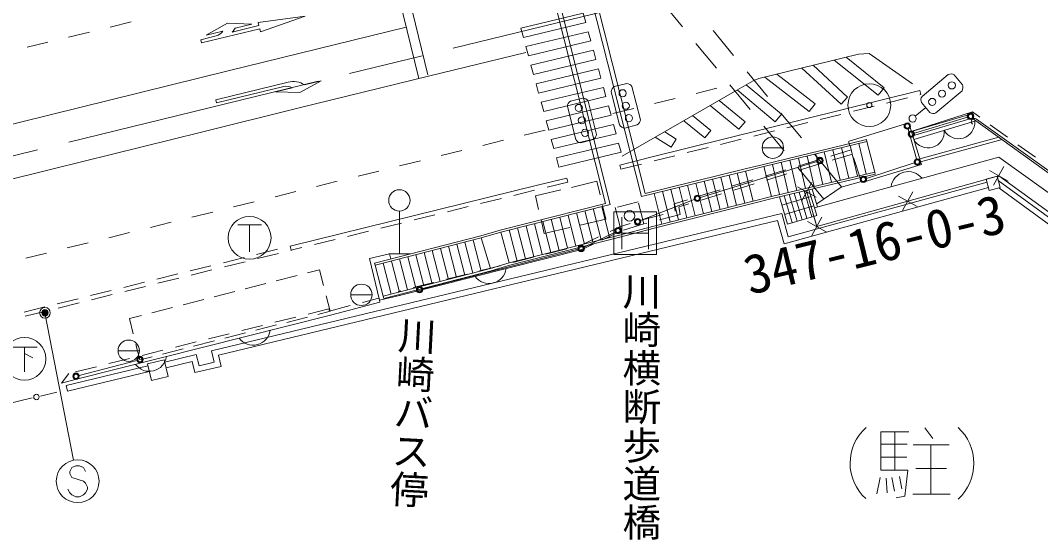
# Model space of a CAD drawing. Units: millimetres, scale not verified. Extents: x 40000 to 680000, y 20000 to 380000.
# Drawn here: x 437236 to 484922, y 272718 to 296996 of the extents above; entities that cross this region are included whole.
import ezdxf
from ezdxf.enums import TextEntityAlignment as Align

# ---------------------------------------------------------------- set-up
doc = ezdxf.new("R2010")
doc.units = ezdxf.units.MM
doc.header["$LTSCALE"] = 1000
doc.header["$PDMODE"] = 32
doc.header["$PDSIZE"] = 500
doc.linetypes.add('CHAIN', pattern=[18.5, 12, -1.5, 3.5, -1.5])
for name, color, linetype, lineweight in [('M-BGD', 7, 'Continuous', 13), ('M-BGD-EXST', 7, 'Continuous', 13), ('M-BMK', 2, 'CHAIN', 13), ('M-BMK-SRVR', 3, 'Continuous', 13), ('M-STR-HTXT', 7, 'Continuous', 13), ('M-STR-STR1', 1, 'Continuous', 13), ('M-STR-STRC', 7, 'Continuous', 13)]:
    doc.layers.add(name, color=color, linetype=linetype, lineweight=lineweight)
doc.layers.add('M-BMK-HTXT', color=7, linetype='Continuous')
doc.styles.add('@ＭＳ ゴシック', font='')
doc.styles.add('ＭＳ ゴシック', font='')
doc.styles.get('@ＭＳ ゴシック').set_extended_font_data('@MS Gothic')
doc.styles.get('ＭＳ ゴシック').set_extended_font_data('MS Gothic')

msp = doc.modelspace()

# ---------------------------------------------------------------- linework, layer by layer
at = {"layer": 'M-BGD'}
for p, q in [((461566, 307345), (466273, 288761)), ((460545, 305380), (464802, 288391)), ((468179, 296693), (467227, 297852)), ((448384, 296751), (447133, 296448)), ((448057, 296827), (447280, 296638)), ((448349, 296897), (448384, 296751)), ((446385, 296267), (445663, 296091)), ((448420, 296606), (445699, 295946)), ((448455, 296460), (448420, 296606)), ((470566, 295362), (469614, 296522)), ((445663, 296091), (445699, 295946)), ((469766, 294761), (468814, 295920)), ((472153, 293430), (471201, 294590)), ((446366, 293281), (449752, 294107)), ((449552, 293904), (446401, 293135)), ((451294, 294174), (450517, 293985)), ((471353, 292829), (470401, 293988)), ((446366, 293281), (446401, 293135)), ((477724, 293130), (478694, 293372)), ((479276, 293517), (479325, 293529)), ((479277, 293723), (479325, 293529)), ((476171, 292744), (477141, 292986)), ((473739, 291498), (472787, 292657)), ((474618, 292358), (475589, 292600)), ((481702, 292632), (478881, 291794)), ((481737, 292716), (478923, 291822)), ((481702, 292632), (481737, 292716)), ((482081, 292468), (481737, 292716)), ((472939, 290897), (471987, 292056)), ((473065, 291972), (474036, 292214)), ((475969, 291346), (478757, 292199)), ((478757, 292199), (479349, 290264)), ((478993, 291429), (481847, 292282)), ((483379, 291534), (482568, 292118)), ((469960, 291200), (470930, 291442)), ((471513, 291586), (472483, 291828)), ((482972, 291531), (479271, 290519)), ((479315, 290376), (483128, 291419)), ((468407, 290814), (469378, 291055)), ((471906, 291044), (472906, 291044)), ((476803, 291337), (471990, 290162)), ((476071, 290940), (475114, 290649)), ((475553, 289519), (475215, 290949)), ((475956, 289614), (475618, 291048)), ((475938, 291336), (475970, 291237)), ((475996, 291159), (475970, 291237)), ((476360, 289710), (476021, 291146)), ((476764, 289805), (476425, 291244)), ((484678, 290599), (483866, 291183)), ((466854, 290428), (467825, 290669)), ((473533, 289042), (473199, 290457)), ((474540, 290474), (473583, 290183)), ((473937, 289138), (473602, 290556)), ((474341, 289233), (474006, 290654)), ((475619, 289209), (474374, 290725)), ((474745, 289328), (474409, 290752)), ((475149, 289424), (474812, 290851)), ((476129, 290748), (475172, 290457)), ((476492, 289638), (476182, 290589)), ((465254, 290230), (465303, 290036)), ((465303, 290036), (466273, 290281)), ((471135, 289953), (466273, 288761)), ((471990, 290162), (471135, 289953)), ((471489, 288542), (471135, 289953)), ((472351, 288764), (471991, 290163)), ((473009, 290009), (472052, 289718)), ((472725, 288852), (472393, 290261)), ((473129, 288947), (472796, 290359)), ((474792, 288641), (473574, 290124)), ((474598, 290283), (473641, 289992)), ((479349, 290264), (476561, 289411)), ((483400, 289479), (482528, 289970)), ((482718, 289289), (483209, 290160)), ((462779, 289621), (462826, 289427)), ((462990, 289188), (464186, 289471)), ((464186, 289471), (464337, 288833)), ((469551, 288056), (469194, 289477)), ((469939, 288153), (469582, 289572)), ((470326, 288250), (469971, 289667)), ((470714, 288347), (470359, 289762)), ((471478, 289544), (470521, 289253)), ((471102, 288445), (470747, 289857)), ((473067, 289818), (472110, 289527)), ((477168, 289900), (472351, 288764)), ((475596, 289203), (476546, 289463)), ((476561, 289411), (476492, 289638)), ((482384, 289574), (482891, 289707)), ((482522, 289047), (482384, 289574)), ((482891, 289707), (483029, 289179)), ((494800, 280859), (482942, 289512)), ((461270, 289054), (460299, 288814)), ((461308, 288790), (462504, 289073)), ((462826, 289427), (461853, 289195)), ((467613, 287569), (467253, 289001)), ((468001, 287666), (467642, 289096)), ((468388, 287764), (468030, 289191)), ((468776, 287861), (468418, 289287)), ((469164, 287958), (468806, 289382)), ((469947, 289078), (468990, 288788)), ((471536, 289352), (470579, 289061)), ((473555, 289215), (474430, 288732)), ((473751, 288536), (474235, 289411)), ((474228, 287810), (473869, 289019)), ((474350, 288233), (474084, 289070)), ((474502, 288281), (474240, 289106)), ((475596, 289203), (474461, 288411)), ((483029, 289179), (482522, 289047)), ((494642, 280640), (482964, 289162)), ((459716, 288671), (458745, 288431)), ((461459, 288152), (461308, 288790)), ((466108, 288519), (465140, 288269)), ((471489, 288542), (466838, 287374)), ((467225, 287472), (466865, 288906)), ((468416, 288613), (467798, 288425)), ((470005, 288887), (469049, 288596)), ((472351, 288764), (471489, 288542)), ((473089, 287472), (472711, 288746)), ((474191, 288767), (472825, 288362)), ((473317, 287540), (472943, 288800)), ((473544, 287607), (473174, 288855)), ((473772, 287675), (473406, 288910)), ((474000, 287742), (473638, 288964)), ((479148, 288293), (478276, 288783)), ((478466, 288102), (478957, 288974)), ((454951, 288076), (454951, 286076)), ((458163, 288287), (457192, 288048)), ((464802, 288391), (459691, 287098)), ((463622, 288093), (463990, 286639)), ((464015, 288193), (464383, 286738)), ((464408, 288292), (464777, 286838)), ((464452, 288347), (464603, 287709)), ((464975, 286045), (464975, 288045)), ((464975, 288045), (466975, 288045)), ((465038, 288243), (465288, 287274)), ((466375, 287482), (466126, 288451)), ((466975, 288045), (466975, 286045)), ((467798, 288425), (467848, 288075)), ((468475, 288422), (468020, 288284)), ((468020, 288284), (468072, 287920)), ((474324, 288322), (472957, 287917)), ((474462, 287879), (474350, 288233)), ((456609, 287904), (455639, 287665)), ((461725, 287028), (461574, 287665)), ((461657, 287596), (462025, 286142)), ((462050, 287695), (462418, 286241)), ((462443, 287795), (462811, 286340)), ((462836, 287894), (463204, 286440)), ((463229, 287994), (463597, 286539)), ((464603, 287709), (463407, 287426)), ((465350, 287795), (465350, 286295)), ((466321, 287675), (466306, 287670)), ((467274, 287920), (466321, 287675)), ((466600, 287795), (466600, 286295)), ((468072, 287920), (467104, 287670)), ((473089, 287472), (474462, 287879)), ((474022, 287593), (474897, 287109)), ((474218, 286914), (474702, 287789)), ((474460, 287351), (474296, 287922)), ((453503, 287138), (452532, 286898)), ((455056, 287521), (454085, 287282)), ((459691, 287098), (458777, 286826)), ((460089, 285652), (459691, 287098)), ((460084, 287198), (460452, 285744)), ((460477, 287297), (460845, 285843)), ((460871, 287397), (461239, 285943)), ((461264, 287496), (461632, 286042)), ((462921, 287311), (461725, 287028)), ((465319, 287154), (464415, 286725)), ((465246, 287341), (464803, 287131)), ((466838, 287374), (465170, 286937)), ((465733, 287492), (465246, 287341)), ((466375, 287482), (465421, 287185)), ((466523, 287520), (466375, 287482)), ((451949, 286755), (450978, 286515)), ((458777, 286826), (453817, 285547)), ((458014, 286629), (458388, 285178)), ((458396, 286727), (458770, 285276)), ((459206, 285388), (458777, 286826)), ((460089, 285652), (465170, 286937)), ((464261, 286874), (463414, 286472)), ((465350, 287045), (466600, 287045)), ((448277, 286053), (449248, 286293)), ((449830, 286438), (449849, 286443)), ((449849, 286443), (449897, 286249)), ((449878, 286244), (449897, 286249)), ((450396, 286372), (449897, 286249)), ((456106, 286137), (456481, 284685)), ((456488, 286236), (456862, 284784)), ((456869, 286334), (457244, 284882)), ((457251, 286432), (457625, 284981)), ((457632, 286531), (458007, 285079)), ((462771, 286310), (461802, 286065)), ((463414, 286472), (463353, 286457)), ((446724, 285667), (447695, 285908)), ((446772, 285473), (447743, 285714)), ((448325, 285859), (449296, 286099)), ((453553, 285859), (454487, 286084)), ((454015, 283908), (453553, 285859)), ((454198, 285645), (454573, 284193)), ((454451, 286076), (455451, 286076)), ((454487, 286084), (454545, 285838)), ((454580, 285744), (454954, 284291)), ((454962, 285842), (455336, 284390)), ((455343, 285940), (455718, 284488)), ((455725, 286039), (456099, 284587)), ((459206, 285388), (460089, 285652)), ((461220, 285918), (460250, 285674)), ((466975, 286045), (464975, 286045)), ((445171, 285282), (446142, 285523)), ((445219, 285088), (446190, 285329)), ((450650, 285185), (451221, 285331)), ((451221, 285331), (451407, 284605)), ((454191, 284095), (459206, 285388)), ((459669, 285527), (458699, 285282)), ((442065, 284511), (443036, 284752)), ((443618, 284897), (444589, 285138)), ((443666, 284703), (444637, 284943)), ((447744, 284442), (448712, 284690)), ((449197, 284813), (450166, 285061)), ((456566, 284744), (455596, 284499)), ((458117, 285135), (457148, 284890)), ((440512, 284126), (441483, 284367)), ((442113, 284317), (443084, 284558)), ((446290, 284070), (447259, 284318)), ((455014, 284352), (454901, 284324)), ((438959, 283741), (439930, 283982)), ((439008, 283547), (439978, 283788)), ((440561, 283932), (441531, 284173)), ((444837, 283699), (445806, 283947)), ((451531, 284121), (451716, 283395)), ((452677, 284164), (453677, 284164)), ((453231, 283810), (453992, 284008)), ((454038, 283813), (454015, 283908)), ((454950, 284130), (454938, 284184)), ((437407, 283356), (438377, 283596)), ((437455, 283161), (438425, 283402)), ((443384, 283327), (444353, 283575)), ((451659, 283505), (450689, 283263)), ((451716, 283395), (451145, 283249)), ((451659, 283505), (451684, 283408)), ((451682, 283407), (452650, 283659)), ((442328, 283057), (442899, 283204)), ((442514, 282332), (442328, 283057)), ((450107, 283119), (449136, 282878)), ((450661, 283125), (449692, 282877)), ((447001, 282347), (446031, 282106)), ((447754, 282382), (446785, 282134)), ((448554, 282733), (447583, 282492)), ((449207, 282753), (448238, 282506)), ((442823, 281121), (442637, 281847)), ((445448, 281961), (444478, 281720)), ((446301, 282010), (445332, 281763)), ((441799, 281550), (442799, 281550)), ((443895, 281575), (442925, 281334)), ((444848, 281639), (443879, 281391)), ((442343, 281190), (441372, 280949)), ((443394, 281267), (442823, 281121)), ((443961, 281128), (443173, 280939)), ((443173, 280939), (443360, 280155)), ((444148, 280344), (443961, 281128)), ((439502, 280484), (439161, 280030)), ((439369, 279921), (443196, 280840)), ((439432, 279659), (443259, 280578)), ((440790, 280804), (439819, 280563)), ((439432, 279659), (439369, 279921)), ((443360, 280155), (444148, 280344)), ((438933, 279609), (438181, 279432)), ((437791, 279340), (436574, 279054)), ((478763, 277758), (477452, 277758)), ((477452, 277758), (477452, 275963)), ((478107, 277758), (478107, 275963)), ((479509, 277938), (479886, 277447)), ((477452, 277184), (478681, 277184)), ((478968, 277152), (480648, 277152)), ((479796, 277152), (479796, 274840)), ((477452, 276578), (478673, 276578)), ((477419, 275627), (477263, 274865)), ((477452, 275963), (478722, 275963)), ((477968, 275627), (478099, 274979)), ((478320, 275668), (478435, 275086)), ((478722, 275963), (478583, 274742)), ((479091, 276037), (480525, 276037)), ((477706, 275586), (477755, 274906)), ((478583, 274742), (478165, 274668)), ((478943, 274840), (480697, 274840))]:
    msp.add_line(p, q, dxfattribs=at)
for points in [[(448455, 296460), (450540, 297197), (448349, 296897)], [(448057, 296827), (446918, 296859), (445919, 296308), (446697, 296497)], [(451294, 294174), (450297, 293622), (449157, 293653), (449934, 293843)], [(465254, 290230), (466643, 290582), (479277, 293723)], [(478939, 291603), (481723, 292430), (497524, 281057), (498121, 280652)], [(497688, 280043), (482967, 290597), (474350, 288233)], [(462779, 289621), (461463, 289307), (449849, 286443)], [(498233, 279247), (497946, 278875), (496732, 279755), (482964, 289725), (474460, 287351), (473993, 288974)], [(443988, 281015), (445456, 281374), (445591, 280846), (446290, 281008), (446166, 281540), (472820, 287961), (473122, 286883), (482420, 289437)], [(444051, 280753), (445261, 281048), (445395, 280524), (446615, 280805), (446490, 281340), (472630, 287638), (472934, 286551), (482488, 289176)], [(454015, 283908), (454950, 284130), (463482, 286283), (464043, 286549)], [(439161, 280030), (439791, 280200), (451733, 283214), (454038, 283813)]]:
    msp.add_lwpolyline(points, dxfattribs=at)
for points in [[(460745, 296203), (463663, 296900), (463544, 297335), (460626, 296637)], [(460983, 295336), (463899, 296033), (463780, 296467), (460864, 295770)], [(461220, 294468), (464136, 295165), (464017, 295600), (461101, 294903)], [(461458, 293601), (464372, 294298), (464253, 294732), (461339, 294035)], [(461696, 292734), (464608, 293430), (464489, 293865), (461577, 293168)], [(461933, 291867), (464844, 292563), (464726, 292997), (461814, 292301)], [(462171, 291000), (465081, 291695), (464962, 292130), (462052, 291434)], [(465317, 290828), (465198, 291262), (462289, 290567), (462408, 290132)]]:
    msp.add_lwpolyline(points, close=True, dxfattribs=at)
for centre, radius in [((472406, 291044), 500), ((454951, 288576), 500), ((465709, 287858), 250), ((453177, 284164), 500), ((442299, 281550), 500), ((437986, 279386), 125)]:
    msp.add_circle(centre, radius, dxfattribs=at)
for centre, radius, start, end in [((446421, 297150), 1000, 315.4212, 329.2058), ((446267, 296753), 500, 283.6328, 329.2058), ((446421, 297150), 1000, 283.6328, 283.6329), ((449670, 293418), 500, 58.1346, 103.7076), ((449989, 293136), 1000, 58.1346, 103.7076), ((479660, 291798), 762, 208.9335, 4.3583), ((481087, 292224), 762, 208.9335, 4.3583), ((478741, 289114), 812, 37.9635, 172.7237), ((459140, 285509), 812, 216.786, 351.5463), ((448110, 282622), 812, 216.7827, 351.543), ((443261, 281398), 812, 216.7827, 351.543), ((478245, 276291), 2228, 131.6979, 228.0192), ((479522, 276283), 2282, 312.8638, 47.4164)]:
    msp.add_arc(centre, radius, start, end, dxfattribs=at)
at = {"layer": 'M-BGD-EXST'}
for p, q in [((447400, 287431), (448500, 287431)), ((447950, 287431), (447950, 286181)), ((436824, 281720), (438024, 281720)), ((437424, 281720), (437424, 280570)), ((437424, 281420), (437824, 281220))]:
    msp.add_line(p, q, dxfattribs=at)
for centre in [(447950, 286831), (437424, 281170)]:
    msp.add_circle(centre, 1000, dxfattribs=at)
at = {"layer": 'M-BMK'}
msp.add_line((403560, 282508), (554588, 319458), dxfattribs=at)
at = {"layer": 'M-BMK-SRVR'}
for radius in [1000, 120]:
    msp.add_circle((476917, 293036), radius, dxfattribs=at)
at = {"layer": 'M-STR-HTXT'}
msp.add_line((438385, 283321), (439724, 276427), dxfattribs=at)
for radius in [150, 120, 90, 60, 30, 20]:
    msp.add_circle((438385, 283321), radius, dxfattribs=at)
msp.add_point((438385, 283321), dxfattribs=at)
at = {"layer": 'M-STR-STR1'}
for p, q in [((461760, 307394), (466443, 288906)), ((464584, 288439), (460376, 305231)), ((476779, 291434), (471966, 290259)), ((476779, 291434), (476803, 291337)), ((477168, 289900), (476803, 291337)), ((471111, 290050), (466444, 288906)), ((471966, 290259), (471111, 290050)), ((477191, 289803), (472376, 288667)), ((477191, 289803), (477168, 289900)), ((472376, 288667), (471514, 288445)), ((464584, 288439), (459663, 287194)), ((471514, 288445), (466862, 287277)), ((459663, 287194), (458750, 286922)), ((466862, 287277), (465194, 286840)), ((458750, 286922), (453792, 285644)), ((460116, 285555), (465194, 286840)), ((453817, 285547), (453792, 285644)), ((453817, 285547), (454191, 284095)), ((454216, 283998), (459234, 285293)), ((459234, 285293), (460116, 285555)), ((454216, 283998), (454191, 284095))]:
    msp.add_line(p, q, dxfattribs=at)
at = {"layer": 'M-STR-STRC'}
for p, q in [((454937, 299964), (456282, 294449)), ((454499, 299859), (455859, 294282)), ((441435, 296687), (442406, 296922)), ((446941, 294634), (455275, 296679)), ((439491, 296216), (440463, 296451)), ((437547, 295745), (438519, 295980)), ((477616, 293850), (475829, 295275)), ((475595, 293075), (473763, 294766)), ((475900, 293406), (474287, 294895)), ((477336, 293498), (475278, 295139)), ((474107, 292740), (472027, 294339)), ((474381, 293097), (472587, 294477)), ((479381, 293436), (480604, 294468)), ((481273, 293986), (480886, 294444)), ((465578, 294049), (464996, 293902)), ((465821, 293904), (466214, 292353)), ((468821, 293585), (469793, 293821)), ((472808, 292605), (471165, 293981)), ((477336, 293498), (477616, 293850)), ((463530, 293364), (462948, 293218)), ((465245, 292108), (464852, 293659)), ((466877, 293114), (467849, 293349)), ((472519, 292260), (470747, 293744)), ((475595, 293075), (475900, 293406)), ((481249, 293704), (480027, 292672)), ((463192, 291424), (462803, 292976)), ((463773, 293219), (464162, 291667)), ((464933, 292642), (465905, 292878)), ((470820, 291909), (469483, 293016)), ((471107, 292256), (469899, 293255)), ((474107, 292740), (474381, 293097)), ((479551, 292925), (479067, 292516)), ((479745, 292696), (479358, 293154)), ((469514, 291847), (468657, 292542)), ((472519, 292260), (472808, 292605)), ((481503, 292470), (479025, 291724)), ((460788, 291630), (461758, 291870)), ((465488, 291963), (466069, 292110)), ((469231, 291497), (468240, 292300)), ((469231, 291497), (469514, 291847)), ((470820, 291909), (471107, 292256)), ((478732, 291912), (479122, 290519)), ((458846, 291151), (459817, 291391)), ((463434, 291278), (464016, 291424)), ((467653, 291065), (466910, 291534)), ((467893, 291445), (467351, 291788)), ((467653, 291065), (467893, 291445)), ((456904, 290671), (457875, 290911)), ((454963, 290192), (455933, 290431)), ((453021, 289712), (453992, 289952)), ((474463, 290399), (469020, 288721)), ((479019, 290329), (476785, 289610)), ((451079, 289232), (452050, 289472)), ((449138, 288753), (450108, 288993)), ((447196, 288273), (448167, 288513)), ((468737, 288622), (466223, 287636)), ((445254, 287794), (446225, 288034)), ((443313, 287314), (444284, 287554)), ((441371, 286835), (442342, 287074)), ((465038, 287096), (463582, 286394)), ((439429, 286355), (440400, 286595)), ((463302, 286292), (456039, 284440)), ((437488, 285875), (438459, 286115)), ((439981, 280396), (442681, 281098)), ((439823, 276173), (439641, 276082)), ((440005, 276173), (439823, 276173)), ((440187, 276082), (440005, 276173)), ((439641, 276082), (439550, 275900)), ((439550, 275900), (439550, 275809)), ((439550, 275809), (439641, 275627)), ((439641, 275627), (440187, 275445)), ((440278, 275900), (440187, 276082)), ((440187, 275445), (440278, 275354)), ((440278, 275354), (440369, 275173)), ((440369, 275173), (440369, 275082)), ((439550, 274900), (439460, 275082)), ((439641, 274809), (439550, 274900)), ((439823, 274718), (439641, 274809)), ((440005, 274718), (439823, 274718)), ((440187, 274809), (440005, 274718)), ((440278, 274900), (440187, 274809)), ((440369, 275082), (440278, 274900))]:
    msp.add_line(p, q, dxfattribs=at)
for points in [[(460867, 295497), (456313, 294394), (450268, 292900), (445694, 291768), (438760, 290048)], [(465367, 290646), (470722, 293729), (471484, 294163), (471757, 294273), (476405, 295416), (476916, 295445), (478940, 294033)], [(446941, 294634), (437307, 292256), (427766, 289922), (422121, 288524), (417321, 287373)], [(481920, 292384), (488695, 287552), (497887, 280958), (504517, 276323)], [(390881, 277752), (395693, 279056), (399824, 280181), (403888, 281268), (409641, 282791), (413979, 283919), (418719, 285117), (424416, 286519), (431349, 288216), (438760, 290048)]]:
    msp.add_lwpolyline(points, dxfattribs=at)
for centre, radius in [((465385, 293588), 167), ((480774, 293957), 167), ((479857, 293183), 167), ((480315, 293570), 167), ((463336, 292903), 167), ((465533, 293006), 167), ((463482, 292321), 167), ((465680, 292424), 167), ((478940, 292409), 167), ((481647, 292514), 150), ((481647, 292514), 120), ((481647, 292514), 100), ((463628, 291739), 167), ((478691, 292057), 150), ((478691, 292057), 120), ((478691, 292057), 100), ((478881, 291681), 150), ((478881, 291681), 120), ((478881, 291681), 100), ((474606, 290443), 150), ((474606, 290443), 120), ((474606, 290443), 100), ((479162, 290375), 150), ((479162, 290375), 120), ((479162, 290375), 100), ((476642, 289564), 150), ((476642, 289564), 120), ((476642, 289564), 100), ((468876, 288677), 150), ((468876, 288677), 120), ((468876, 288677), 100), ((466084, 287581), 150), ((466084, 287581), 120), ((466084, 287581), 100), ((465173, 287162), 150), ((465173, 287162), 120), ((465173, 287162), 100), ((463447, 286329), 150), ((463447, 286329), 120), ((463447, 286329), 100), ((455894, 284403), 150), ((455894, 284403), 120), ((455894, 284403), 100), ((442826, 281136), 150), ((442826, 281136), 120), ((442826, 281136), 100), ((439836, 280358), 150), ((439836, 280358), 120), ((439836, 280358), 100), ((439914, 275445), 1000)]:
    msp.add_circle(centre, radius, dxfattribs=at)
for centre, radius, start, end in [((480723, 294194), 299, 56.9637, 113.4055), ((465171, 293633), 320, 123.011, 175.4179), ((465554, 293732), 318, 32.7847, 85.6442), ((480963, 293870), 331, 329.8886, 20.4806), ((463514, 293062), 302, 31.192, 86.9408), ((479607, 293275), 277, 144.4981, 205.8711), ((463112, 292955), 310, 121.8858, 176.2469), ((465905, 292373), 310, 302.0339, 356.395), ((479907, 292933), 288, 235.7161, 294.6531), ((481832, 292262), 150, 54.5057, 234.5057), ((465503, 292265), 302, 211.3401, 267.0889), ((463459, 291595), 318, 212.6366, 265.4961), ((463842, 291693), 320, 302.863, 355.2698)]:
    msp.add_arc(centre, radius, start, end, dxfattribs=at)

# ---------------------------------------------------------------- texts
at = {"layer": 'M-BMK-HTXT', "style": '@ＭＳ ゴシック'}
msp.add_text('川崎横断歩道橋', height=1320, rotation=270, dxfattribs=at).set_placement((465204, 285249), align=Align.BOTTOM_LEFT)
msp.add_text('川崎バス停', height=1320, rotation=267.018, dxfattribs=at).set_placement((454528, 278721), align=Align.BOTTOM_CENTER)
at = {"layer": 'M-BMK-SRVR', "style": 'ＭＳ ゴシック'}
msp.add_text('347-16-0-3', height=1833, rotation=13.825, dxfattribs=at).set_placement((471451, 283619), align=Align.BOTTOM_LEFT)

doc.saveas('drawing.dxf')
